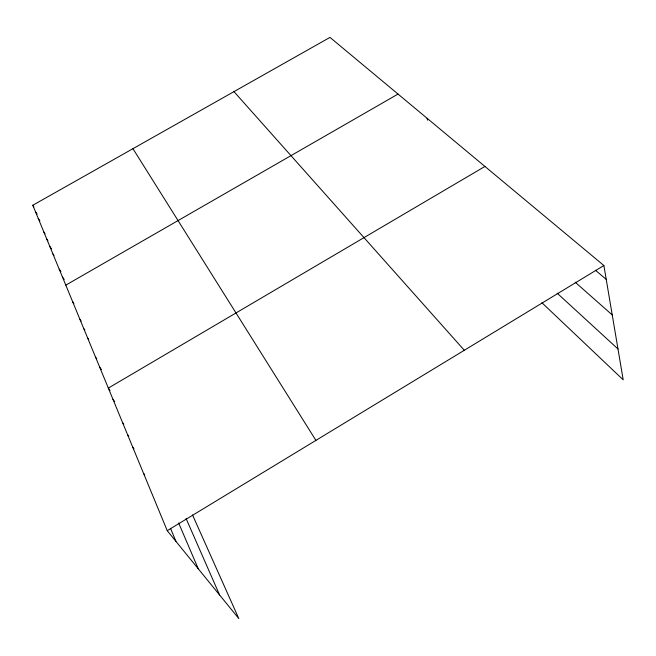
<?xml version="1.0" encoding="UTF-8"?>
<svg xmlns="http://www.w3.org/2000/svg" width="656" height="656" viewBox="0 0 656 656"><rect width="100%" height="100%" fill="white"/><g stroke="black" fill="none" stroke-linecap="round" stroke-linejoin="round"><path stroke-width="0.98" d="M167.231 530.679L603.881 265.524L329.984 37.392L32.8 205.254L167.231 530.679L238.833 618.608L192.52 514.96M484.932 166.452L108.33 388.09L110.077 390.418M65.805 285.139L398.028 94.07M595.459 270.264L606.218 279.374M575.181 282.195L612.228 314.921M557.157 293.166L617.985 348.984M541.954 302.777L623.2 379.816L603.881 265.524M233.971 91.627L464.309 350.279M143.574 473.411L144.796 474.952M132.774 447.261L133.98 448.819M127.608 434.748L128.797 436.306M122.582 422.595L123.771 424.145M112.947 399.274L114.71 401.611M99.704 367.212L101.434 369.541M95.563 357.176L96.703 358.725M87.568 337.832L88.699 339.373M83.722 328.517L84.845 330.058M79.966 319.423L81.164 321.079M72.718 301.883L73.898 303.523M62.459 277.053L64.206 279.497M59.196 269.149L60.926 271.584M52.882 253.856L54.022 255.471M49.823 246.459L51.521 248.87M43.911 232.142L45.026 233.741M46.838 239.227L47.962 240.826M38.237 218.415L39.893 220.793M32.8 205.254L33.891 206.82M35.49 211.765L37.13 214.135M132.947 148.682L315.921 440.389M186.066 518.486L219.588 594.976M178.637 522.963L198.268 568.793M170.494 528.31L175.947 541.38M427.064 118.252L427.646 120.179"/></g></svg>
